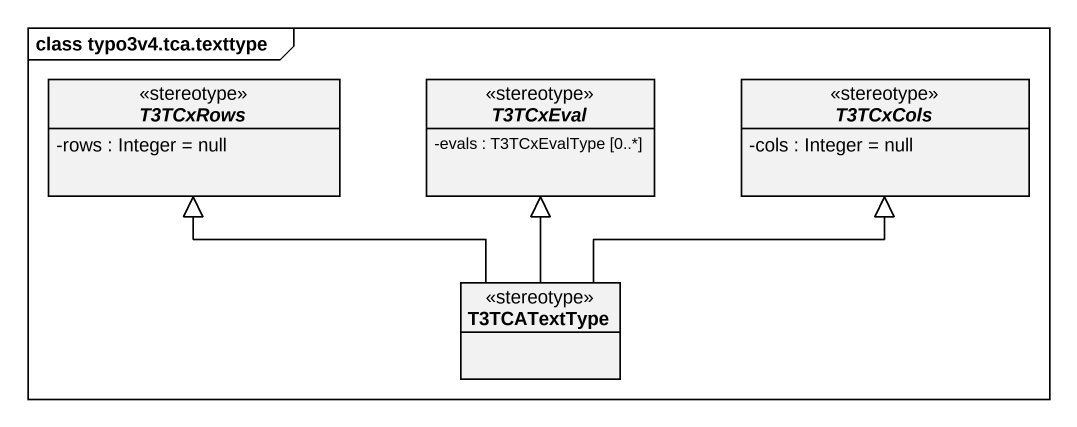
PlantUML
@startuml
mainframe class typo3v4.tca.texttype
hide circle
hide empty members
skinparam classAttributeIconSize 0
abstract class T3TCxRows <<stereotype>> {
  -rows : Integer = null
}
abstract class T3TCxEval <<stereotype>> {
  -evals : T3TCxEvalType [0..*]
}
abstract class T3TCxCols <<stereotype>> {
  -cols : Integer = null
}
class T3TCATextType <<stereotype>>
T3TCATextType -left-|> T3TCxRows
T3TCATextType -up-|> T3TCxEval
T3TCATextType -right-|> T3TCxCols
@enduml
